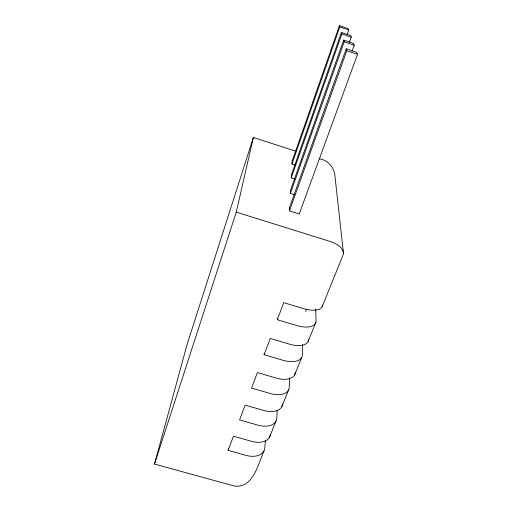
<?xml version="1.0" encoding="UTF-8"?>
<svg xmlns="http://www.w3.org/2000/svg" width="512" height="512" viewBox="0 0 512 512"><rect width="100%" height="100%" fill="white"/><g stroke="black" fill="none" stroke-linecap="round" stroke-linejoin="round"><path stroke-width="0.77" d="M302.4 344.582L302.33 354.874A19.629 10.285 21.9 0 1 283.232 360.339L264.122 354.72L264.269 353.165M289.581 377.773L289.261 387.283A19.181 10.88 22.2 0 1 270.259 393.491L251.558 388.09L257.395 372.582L276.288 378.086A19.386 10.611 22 0 0 295.334 372.218M289.453 210.893L289.658 207.078L346.234 48.787L356.787 52.371L357.51 54.374L299.245 213.971L289.453 210.893L346.81 50.752L346.234 48.787M294.643 194.79L290.387 193.44L290.566 190.054L343.68 40.09L353.574 43.456L354.208 45.222L352.038 51.238M294.848 179.059L291.213 177.901L291.379 174.874L341.427 32.416L350.739 35.597L351.302 37.158L349.421 42.419M294.963 164.941L291.962 163.974L292.102 161.254L339.424 25.6L348.224 28.608L348.723 30.003L347.123 34.502M277.216 410.355L276.774 418.259A18.758 11.418 22.5 0 1 257.875 425.139L239.571 419.936L245.146 405.133L263.635 410.432A18.957 11.174 22.4 0 0 282.579 403.853M315.712 309.146L316.013 320.922A20.096 9.613 21.6 0 1 296.845 325.568L277.299 319.712L277.402 318.163M265.357 440.826L264.826 447.891A18.349 11.898 22.9 0 1 246.042 455.379L228.115 450.362L228.339 448.819M319.309 158.79C328.378 160.064 334.88 168.339 335.085 177.325L343.462 253.011L343.04 255.053L322.144 306.765M263.987 450.899C258.406 463.296 253.197 489.069 234.074 485.965L154.49 464.051L236.262 212.147L253.376 137.491L295.814 151.2M154.49 464.051L187.13 344.333L253.376 137.491M291.962 163.974L339.821 26.957L339.424 25.6M291.213 177.901L341.875 33.939L341.427 32.416M290.387 193.44L344.186 41.811L343.68 40.09M228.115 450.362L233.446 436.218L251.546 441.318A18.541 11.68 22.7 0 0 270.381 434.106M264.122 354.72L270.24 338.458L289.555 344.186A19.846 9.978 21.8 0 0 308.691 339.098M277.299 319.712L283.725 302.643L303.475 308.608A20.32 9.267 21.5 0 0 322.669 305.018M305.594 311.424L306.477 309.19M308.07 341.645L315.872 322.272M269.568 437.062L275.987 421.152M281.824 406.694L288.538 390.048M294.643 374.918L301.67 357.498M236.262 212.147L329.798 241.35C335.437 243.296 342.541 246.394 343.462 253.011M346.81 50.752L357.51 54.374M341.875 33.939L351.302 37.158M344.186 41.811L354.208 45.222M339.821 26.957L348.723 30.003"/></g></svg>
